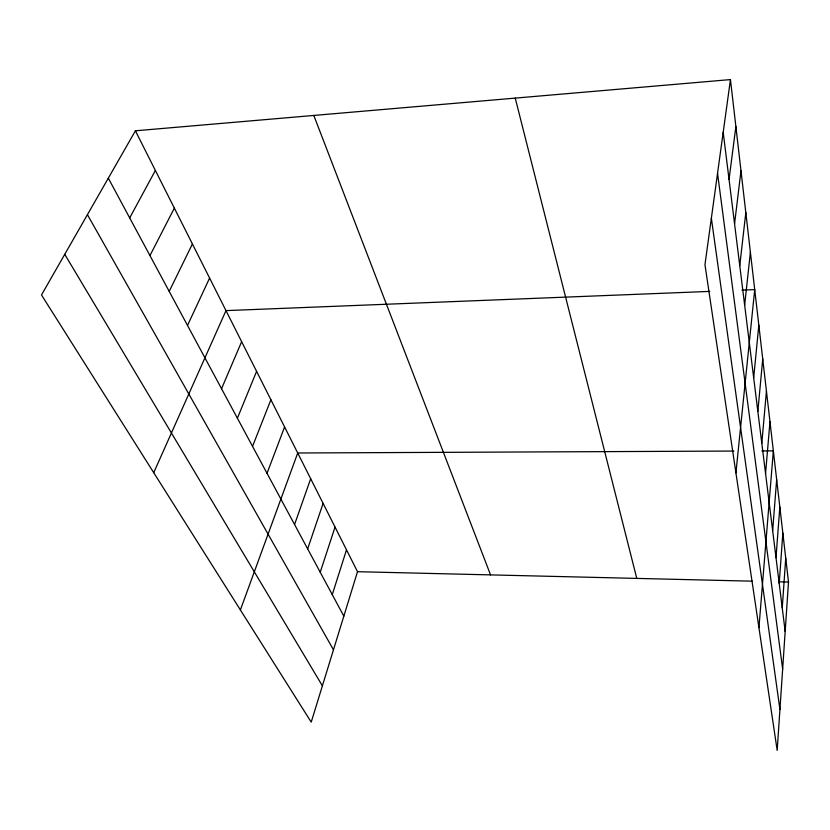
<?xml version="1.0" encoding="UTF-8"?>
<svg xmlns="http://www.w3.org/2000/svg" width="830" height="830" viewBox="0 0 830 830"><rect width="100%" height="100%" fill="white"/><g stroke="black" fill="none" stroke-linecap="round" stroke-linejoin="round"><path stroke-width="1.25" d="M730.452 79.587L788.5 582.048L777.181 750.413L704.961 264.666L730.452 79.587L135.404 130.798L41.5 294.961L311.219 722.131L357.512 571.694L135.404 130.798M782.254 607.996L785.73 558.102M779.204 583.417L782.846 533.088M776.009 557.677L779.827 506.943M772.657 530.702L776.662 479.564M758.931 627.656L773.342 450.877L761.867 450.929M765.561 473.546L769.97 421.692M761.805 443.251L766.443 391.086M757.852 411.4L762.729 358.954M753.682 377.858L758.827 325.173M735.92 472.882L754.719 289.618L741.875 290.127M744.655 305.15L750.393 252.144M739.758 265.662L745.817 212.594M734.56 223.841L740.993 170.783M729.051 179.456L735.878 126.523M332.259 594.643L346.504 549.834M320.214 572.233L335.04 527.092M307.66 548.879L323.109 503.405M294.557 524.519L310.679 478.734M240.389 609.957L297.721 452.993L733.813 451.053M267.021 473.308L284.597 426.942M252.538 446.374L270.891 399.759M237.39 418.216L256.595 371.363M221.537 388.731L241.634 341.68M153.716 472.685L225.988 310.617L709.775 291.403M187.507 325.433L209.596 278.071M169.196 291.392L192.404 243.947M149.95 255.599L174.352 208.112M129.688 217.906L155.376 170.451M357.512 571.694L752.198 581.176M779.422 581.83L788.5 582.048M64.75 254.322L322.393 685.839M87.43 214.669L333.473 649.828M108.315 178.16L343.838 616.161M313.802 115.453L490.551 574.889M515.243 98.116L636.776 578.406M711.362 218.207L779.93 709.515M717.545 173.294L782.649 669.125M723.2 132.292L785.17 631.495"/></g></svg>
